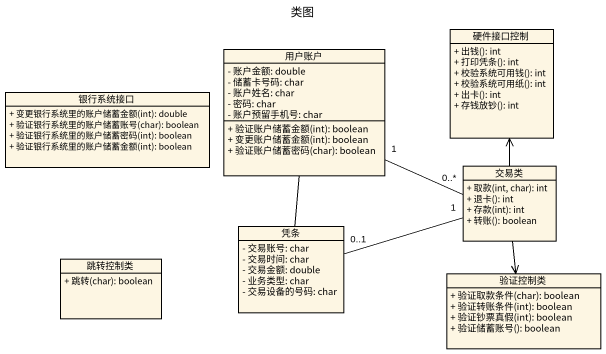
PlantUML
@startuml
title 类图
hide circle
hide empty members
skinparam classAttributeIconSize 0
class 硬件接口控制 {
  + 出钱(): int
  + 打印凭条(): int
  + 校验系统可用钱(): int
  + 校验系统可用纸(): int
  + 出卡(): int
  + 存钱放钞(): int
}
class 用户账户 {
  - 账户金额: double
  - 储蓄卡号码: char
  - 账户姓名: char
  - 密码: char
  - 账户预留手机号: char
  + 验证账户储蓄金额(int): boolean
  + 变更账户储蓄金额(int): boolean
  + 验证账户储蓄密码(char): boolean
}
class 银行系统接口 {
  + 变更银行系统里的账户储蓄金额(int): double
  + 验证银行系统里的账户储蓄账号(char): boolean
  + 验证银行系统里的账户储蓄密码(int): boolean
  + 验证银行系统里的账户储蓄金额(int): boolean
}
class 交易类 {
  + 取款(int, char): int
  + 退卡(): int
  + 存款(int): int
  + 转账(): boolean
}
class 凭条 {
  - 交易账号: char
  - 交易时间: char
  - 交易金额: double
  - 业务类型: char
  - 交易设备的号码: char
}
class 跳转控制类 {
  + 跳转(char): boolean
}
class 验证控制类 {
  + 验证取款条件(char): boolean
  + 验证转账条件(int): boolean
  + 验证钞票真假(int): boolean
  + 验证储蓄账号(): boolean
}
用户账户 "1" -right- "0..*" 交易类
用户账户 -- 凭条
交易类 -up-> 硬件接口控制
交易类 "1" -left- "0..1" 凭条
交易类 --> 验证控制类
@enduml
